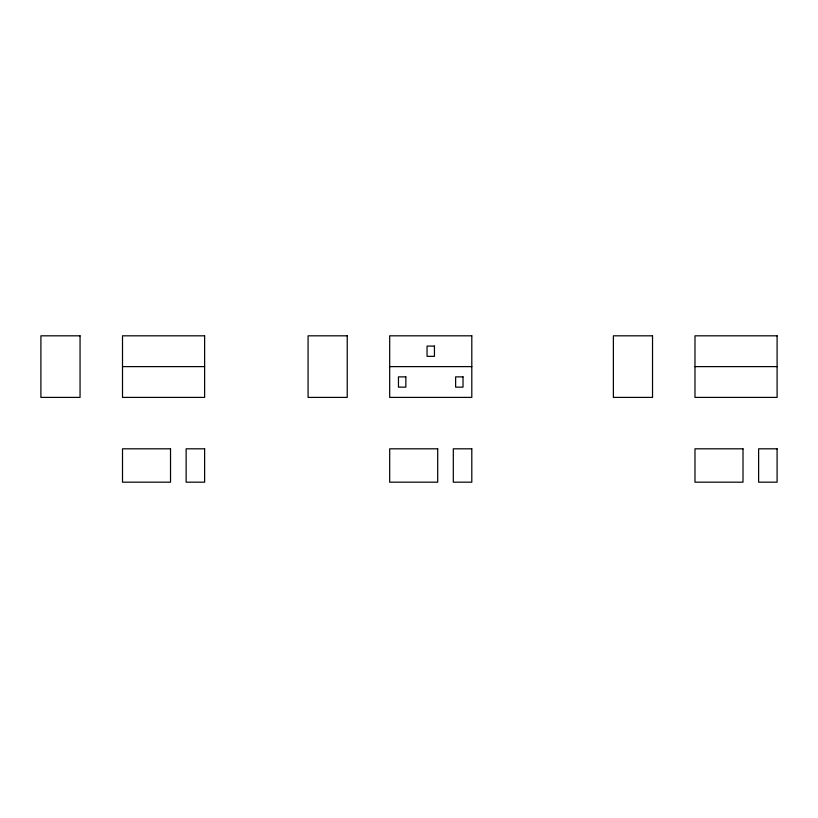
<?xml version="1.0" encoding="UTF-8"?>
<svg xmlns="http://www.w3.org/2000/svg" width="818" height="818" viewBox="0 0 818 818"><rect width="100%" height="100%" fill="white"/><g stroke="black" fill="none" stroke-linecap="round" stroke-linejoin="round"><path stroke-width="1.23" d="M122.506 366.617L204.623 366.617M389.685 366.617L471.802 366.617M694.983 366.617L777.1 366.617M80.052 335.82L40.9 335.82L40.9 397.405L80.052 397.405L80.052 335.82M204.623 335.82L122.506 335.82L122.506 397.405L204.623 397.405L204.623 335.82M347.231 335.82L308.079 335.82L308.079 397.405L347.231 397.405L347.231 335.82M471.802 335.82L389.685 335.82L389.685 397.405L471.802 397.405L471.802 335.82M652.529 335.82L613.377 335.82L613.377 397.405L652.529 397.405L652.529 335.82M777.1 335.82L694.983 335.82L694.983 397.405L777.1 397.405L777.1 335.82M434.44 346.086L427.047 346.086L427.047 356.351L434.44 356.351L434.44 346.086M405.851 376.873L398.458 376.873L398.458 387.139L405.851 387.139L405.851 376.873M463.019 376.873L455.626 376.873L455.626 387.139L463.019 387.139L463.019 376.873M170.522 448.816L122.506 448.816L122.506 482.18L170.522 482.18L170.522 448.816M204.623 448.816L186.136 448.816L186.136 482.18L204.623 482.18L204.623 448.816M437.702 448.816L389.685 448.816L389.685 482.18L437.702 482.18L437.702 448.816M471.802 448.816L453.315 448.816L453.315 482.18L471.802 482.18L471.802 448.816M743.01 448.816L694.983 448.816L694.983 482.18L743.01 482.18L743.01 448.816M777.1 448.816L758.623 448.816L758.623 482.18L777.1 482.18L777.1 448.816"/></g></svg>
